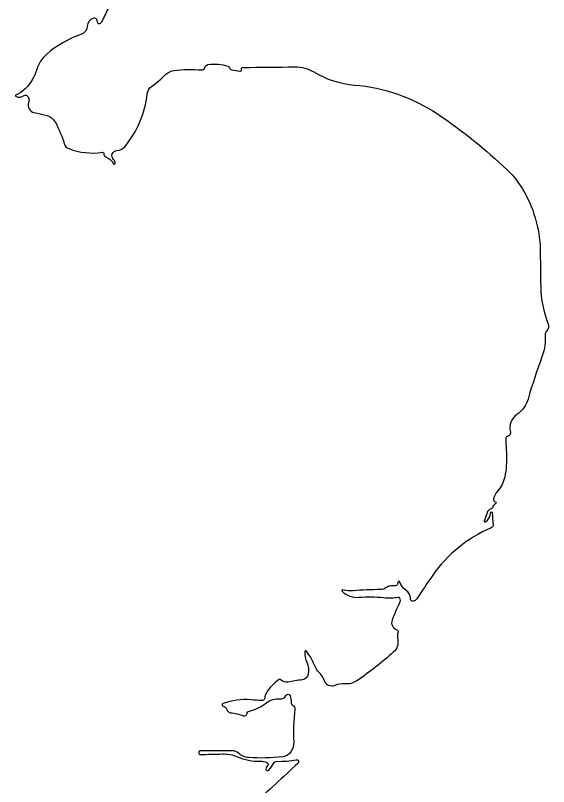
# Model space of a CAD drawing. Header units: millimetres. Extents: x 111502 to 977541, y 8702 to 1044108.
# Drawn here: x 544428 to 662656, y 184371 to 355388 of the extents above; entities that cross this region are included whole.
import ezdxf

# ---------------------------------------------------------------- set-up
doc = ezdxf.new("R2010")
doc.units = ezdxf.units.MM
doc.header["$LTSCALE"] = 0.25
doc.layers.add('Z HVSS V PORT', color=9, linetype='Continuous', plot=False)

# ---------------------------------------------------------------- blocks, each defined once
blk = doc.blocks.new('UK')
at = {"layer": 'Z HVSS V PORT', "color": 63, "true_color": 0xbada55}
blk.add_lwpolyline([(32383, 179378, -0.0044892), (30956, 176414, -0.187375), (30448, 175949, -0.5086851), (30089, 176179, 0.0660506), (29981, 176731, 0.4065498), (29120, 177173, 0.3161504), (27763, 175424, -0.3083171), (26373, 173580, 0.0992342), (18703, 169142, 0.1409155), (16600, 165849, -0.1284664), (13965, 161493, -0.0984828), (11974, 160203, 0.6835237), (11977, 159799, 0.2587247), (13763, 160054, -0.3473183), (14380, 160041, -0.3257952), (14773, 158512, 0.4703061), (16007, 156261, -0.0096995), (18581, 155713, -0.2154338), (20693, 154095, -0.0492413), (22663, 149364, 0.2304119), (23685, 148264, 0.1310845), (31112, 147457, -0.4924671), (31463, 147121, 0.3383903), (31875, 146441, -0.1790015), (33604, 144904, 0.7438513), (33958, 144975, 0.2356969), (33620, 145847, -0.6715102), (34359, 147866, 0.2113481), (36068, 148700, 0.1492079), (41071, 160402, -0.2124366), (42036, 162063, 0.0371498), (45223, 164746, -0.1677374), (47045, 165608, -0.0456703), (53160, 165719, 0.3727743), (53851, 166235, -0.3028419), (54533, 166891, -0.1283364), (58977, 166546, -0.2417655), (59326, 166181, 0.2863744), (59837, 165730, 0.0013324), (61626, 165435, 0.5769516), (61954, 165837, -0.5239662), (62269, 166293, 0.0032604), (73853, 166393, -0.1398495), (78006, 165276, 0.1151474), (87013, 162378, -0.1275023), (105427, 155954, -0.0433739), (120876, 143563, -0.074766), (124677, 138654, -0.1282152), (128235, 124980, 0.0056151), (128313, 117643, 0.0880616), (129960, 109419, -0.2954211), (129631, 107803, 0.2179541), (129298, 106882, -0.1096083), (128679, 102342, 0.0182246), (125505, 92684, -0.1738615), (123042, 89274, 0.3110138), (121588, 85486, -0.4256836), (120929, 84455, 0.3706488), (120560, 83982, 0.0009388), (120728, 80514, -0.0636731), (120338, 75454, -0.1292758), (118770, 72301, 0.1186864), (117864, 70569, 0.413618), (118234, 69951, -0.6919144), (118284, 69507, 0.1970177), (117680, 68804, -0.2573098), (117124, 68289, 0.2424297), (116558, 67794, 0.0171759), (115808, 65686, 0.6943518), (116043, 65502, 0.2512857), (117222, 67521, -0.972499), (117580, 67518, 0.0239739), (117758, 64857, -0.3328538), (117363, 64178, 0.1409693), (104385, 53668, 0.0104558), (101029, 48646, -0.1298602), (100278, 47955, -0.2021585), (99837, 47916, -0.3229884), (99430, 48470, 0.2404412), (98437, 50372, -0.1525612), (97076, 52160, 0.4714075), (96756, 52274, 0.3171697), (96602, 51927, -0.4727237), (96109, 51326, 0.0213298), (94870, 51272, 0.1542825), (94155, 50976, -0.1760903), (92766, 50469, 0.0206899), (86724, 50210, -0.0963963), (84475, 50454, 0.7958467), (84266, 50094, 0.2088361), (88002, 48767, -0.0403523), (93489, 48711, 0.0607298), (96704, 48810, -0.3339455), (97025, 48637, -0.2248447), (97015, 47511, 0.0206049), (95369, 43723, 0.4378985), (96424, 41574, -0.4159872), (96697, 41068, 0.124165), (96616, 39377, -0.2658378), (95709, 36643, -0.0328679), (87581, 30267, -0.1737328), (84904, 29568, 0.1255362), (82664, 29204, -0.4403264), (80354, 30232, 0.1274352), (79068, 32211, -0.1177353), (78365, 33249, 0.0720751), (76407, 36794, 0.7233518), (75998, 36654, 0.0946957), (76461, 34382, -0.1409329), (76752, 31730, -0.3291283), (75436, 30468, 0.0135861), (72235, 29966, -0.2387796), (70749, 30403, 0.3748877), (70073, 30428, 0.0755631), (67497, 27606, 0.1496845), (67146, 26439, -0.4115335), (66629, 25912, -0.0280036), (64046, 26020, 0.1149716), (57867, 25204, 0.7615388), (57923, 24592, -0.288196), (58683, 23900, 0.3016947), (59520, 23174, -0.0532359), (62372, 22492, 0.4698364), (63203, 22987, -0.3020133), (63708, 23538, 0.1027194), (67501, 25358, -0.1901177), (70538, 26219, 0.3237892), (71816, 26963, -0.700764), (72765, 26897, -0.0661582), (72968, 25526, 0.261826), (73422, 24746, -0.2991733), (73816, 23946, 0.0429616), (73541, 16695, -0.1602424), (72940, 14521, -0.2198314), (71115, 13401, -0.0474232), (63577, 13228, -0.1701246), (61271, 14228, 0.1886299), (59982, 14732, 0.0018492), (52835, 14707, 0.9966384), (52838, 13937, 0.0083368), (57770, 14022, -0.1115133), (61082, 13391, 0.1115502), (66115, 12432, -0.1249824), (67594, 12110, -0.5638742), (67659, 11295, 0.3692328), (67464, 10494, 0.5328758), (68032, 10424, 0.0579287), (69065, 11938, -0.2864882), (69846, 12395, 0.0547598), (74089, 12739, -0.7545505), (74491, 11943, -0.0013428), (64471, 2727, -0.1997344)], format="xyb", dxfattribs=at)

msp = doc.modelspace()

# ---------------------------------------------------------------- block references
at = {"lineweight": 0}
msp.add_blockref('UK', (532590.42, 177578.58), dxfattribs=at)

doc.saveas('drawing.dxf')
